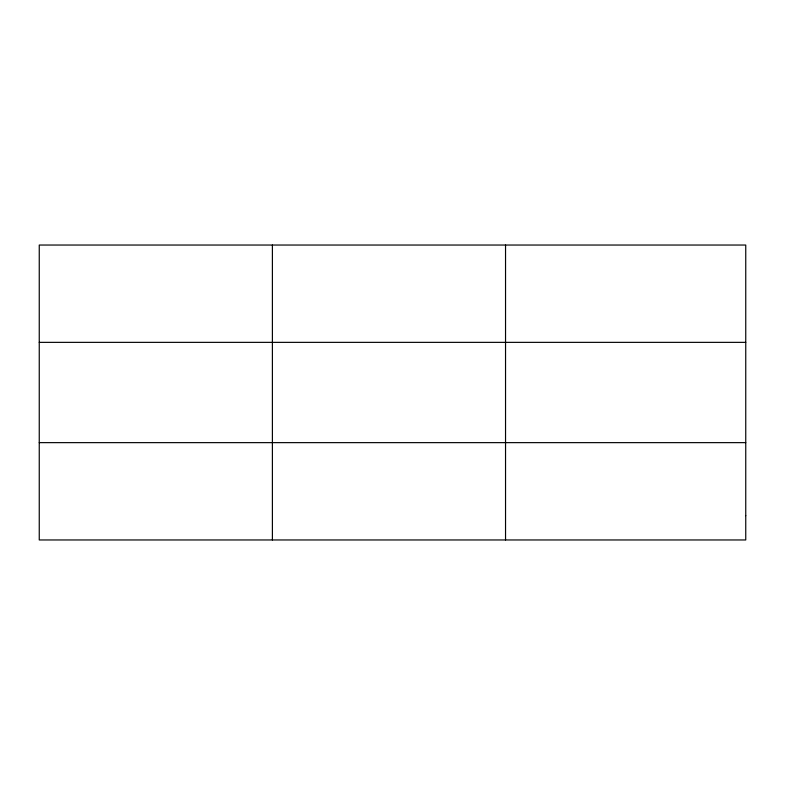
<?xml version="1.0" encoding="UTF-8"?>
<svg xmlns="http://www.w3.org/2000/svg" width="785" height="785" viewBox="0 0 785 785"><rect width="100%" height="100%" fill="white"/><g stroke="black" fill="none" stroke-linecap="round" stroke-linejoin="round"><path stroke-width="1.18" d="M272.395 245.038L272.395 539.962M505.54 245.038L505.54 539.962M39.25 342.358L745.75 342.358M39.25 442.642L745.75 442.642M745.75 515.637L745.75 539.962L39.25 539.962L39.25 245.038L745.75 245.038L745.75 515.637"/></g></svg>
